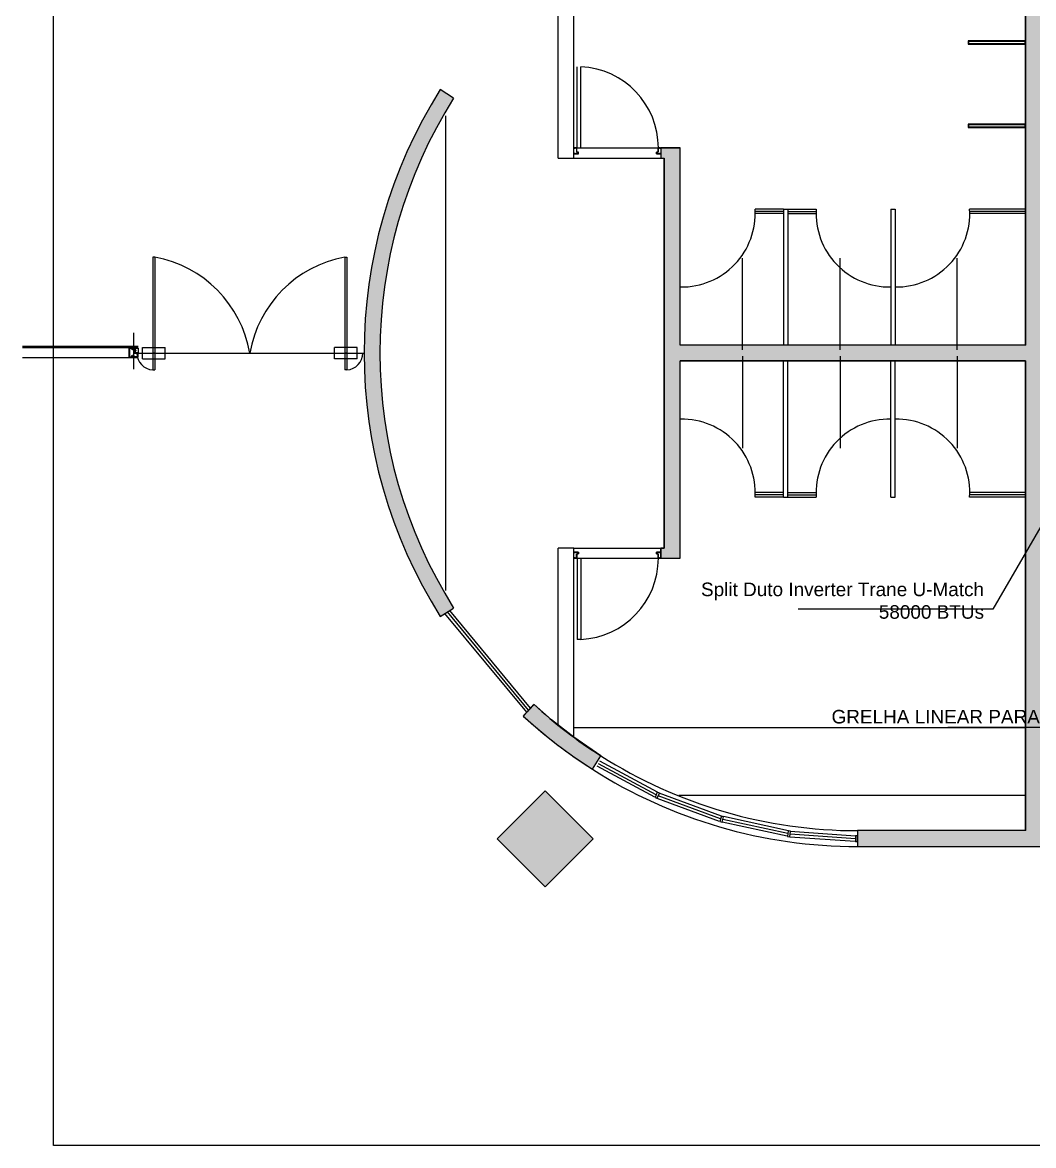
# Model space of a CAD drawing. Header units: millimetres. Extents: x 182 to 575, y -105 to 95.
# Drawn here: x 301.66 to 310.62, y -104.97 to -95.02 of the extents above; entities that cross this region are included whole.
import ezdxf

# ---------------------------------------------------------------- set-up
doc = ezdxf.new("R2010")
doc.units = ezdxf.units.MM
doc.header["$MEASUREMENT"] = 0
doc.layers.add('ar condicionado', color=160, linetype='Continuous')
doc.layers.add('base', color=253, linetype='Continuous')
doc.styles.add('ARIAL', font='arial.ttf')

# ---------------------------------------------------------------- blocks, each defined once
blk = doc.blocks.new('XR_BL2_AND_MON-REV15$0$P50X50')
at = {"layer": 'base'}
blk.add_hatch(color=256, dxfattribs=at).paths.add_polyline_path([(0, -0.4243), (0.4243, 0), (0, 0.4243), (-0.4243, 0)])
at = {"layer": 'base', "linetype": 'ByBlock'}
blk.add_lwpolyline([(0, -0.4243), (0.4243, 0), (0, 0.4243), (-0.4243, 0)], close=True, dxfattribs=at)
blk = doc.blocks.new('XR_BL2_AND_MON-REV15$0$PILAR 60X60_45')
at = {"layer": 'base'}
blk.add_blockref('XR_BL2_AND_MON-REV15$0$P50X50', (0, 0), dxfattribs=at)

msp = doc.modelspace()

# ---------------------------------------------------------------- hatches: boundary and pattern name
at = {"layer": 'base'}
for points in [[(307.4858, -97.8809), (307.4858, -96.134), (307.3158, -96.134), (307.3158, -96.224), (307.3458, -96.224), (307.3458, -99.6777), (307.3158, -99.6777), (307.3158, -99.7677), (307.4858, -99.7677), (307.4858, -98.0209), (310.5455, -98.0209), (310.5455, -102.1809), (309.0579, -102.1809), (309.0579, -102.3209), (310.7355, -102.3209), (310.7355, -102.1809), (310.6855, -102.1809), (310.6855, -100.4191), (312.4458, -100.4191), (312.4458, -101.9216), (312.5408, -101.8266), (312.6358, -101.9216), (312.6358, -97.6409), (311.5355, -97.6409), (311.5355, -97.7809), (312.4458, -97.7809), (312.4458, -100.2791), (310.6855, -100.2791), (310.6855, -97.7809), (310.7355, -97.7809), (310.7355, -97.6409), (310.6855, -97.6409), (310.6855, -93.7209), (312.1866, -93.7209), (312.1166, -93.6509), (312.1866, -93.5809), (309.0579, -93.5809), (309.0579, -93.7209), (310.5455, -93.7209), (310.5455, -97.8809)], [(305.3626, -100.2837), (305.481, -100.209, -0.289245), (305.481, -95.6928), (305.3627, -95.618, 0.289245)], [(306.7095, -101.6363), (306.7846, -101.5182), (306.5453, -101.3538), (306.3487, -101.1995), (306.1927, -101.0627), (306.0979, -101.1658), (306.2742, -101.3195), (306.3933, -101.4145), (306.5454, -101.5264)]]:
    msp.add_hatch(color=256, dxfattribs=at).paths.add_polyline_path(points)

# ---------------------------------------------------------------- linework, layer by layer
at = {"layer": 'ar condicionado', "color": 7}
for p, q in [((311.3164, -98.3871), (310.2545, -100.2184)), ((310.2545, -100.2184), (308.5328, -100.2184)), ((311.5778, -101.2675), (309.856, -101.2675))]:
    msp.add_line(p, q, dxfattribs=at)
at = {"layer": 'base'}
for p, q in [((310.5455, -97.8834, 195.166), (310.5455, -93.7234, 195.166)), ((306.5458, -96.224, 195.166), (306.5458, -94.5476, 195.166)), ((306.4058, -96.224, 195.166), (306.4058, -94.6555, 195.166)), ((306.5737, -96.134, 195.166), (306.5737, -95.4149, 195.166)), ((306.6087, -96.134, 195.166), (306.6087, -95.4149, 195.166)), ((305.481, -95.6928, 195.166), (305.3627, -95.618, 195.166)), ((305.4078, -95.8488), (305.4078, -100.0547)), ((306.5458, -96.134, 195.166), (307.3158, -96.134, 195.1659)), ((306.5737, -96.134, 195.166), (306.6087, -96.134, 195.166)), ((307.3158, -96.134, 195.166), (307.4858, -96.134, 195.166)), ((307.3158, -96.134, 195.166), (307.3158, -96.224, 195.166)), ((307.4858, -97.8809, 195.166), (307.4858, -96.134, 195.1659)), ((306.4058, -96.224, 195.166), (306.5458, -96.224, 195.166)), ((306.5458, -96.224, 195.166), (307.3158, -96.224, 195.1659)), ((307.3158, -96.224, 195.166), (307.3458, -96.224, 195.166)), ((307.3458, -99.6777, 195.166), (307.3458, -96.224, 195.1659)), ((308.4008, -96.6759, 23.7364), (308.1496, -96.6759, 17.1105)), ((308.4008, -96.6759, 23.7364), (308.4008, -97.8759, 23.7364)), ((308.4008, -96.6759, 23.7364), (308.4408, -96.6759, 23.7364)), ((308.4408, -96.6759, 23.7364), (308.6921, -96.6759, 17.1105)), ((308.4408, -96.6759, 23.7364), (308.4408, -97.8759, 23.7364)), ((309.3508, -96.6759, 23.7364), (309.3508, -97.8759, 23.7364)), ((309.3508, -96.6759, 23.7364), (309.3908, -96.6759, 23.7364)), ((309.3908, -96.6759, 23.7364), (309.3908, -97.8759, 23.7364)), ((310.5405, -96.6759, -67.5366), (310.05, -96.6759, -80.4725)), ((308.4008, -96.6959, 23.7364), (308.1505, -96.6959, 17.1348)), ((308.4008, -96.7159, 23.7364), (308.1508, -96.7159, 17.143)), ((308.4408, -96.6959, 23.7364), (308.6911, -96.6959, 17.1348)), ((308.4408, -96.7159, 23.7364), (308.6908, -96.7159, 17.143)), ((310.5405, -96.6959, -67.5366), (310.0509, -96.6959, -80.4481)), ((310.5405, -96.7159, -67.5366), (310.0512, -96.7159, -80.44)), ((302.8169, -97.1009, 172.2889), (302.8169, -98.1005, 172.2889)), ((302.8369, -97.1009, 172.2889), (302.8169, -97.1009, 172.2889)), ((302.8369, -97.1009, 172.2889), (302.8369, -98.1005, 172.2889)), ((304.5169, -97.1009, 172.2889), (304.5169, -98.1005, 172.2889)), ((304.5169, -97.1009, 172.2889), (304.5369, -97.1009, 172.2889)), ((304.5369, -97.1009, 172.2889), (304.5369, -98.1005, 172.2889)), ((302.6486, -98.0944, -22.877), (302.6486, -97.773, -22.877)), ((301.6636, -97.8907, -112.8987), (302.6886, -97.8907, 195.1644)), ((301.6636, -97.9008, -112.8987), (302.6886, -97.9008, 195.1644)), ((302.6104, -97.901, -22.877), (302.6289, -97.901, -22.877)), ((302.6104, -97.9067, -22.877), (302.6104, -97.901, -22.877)), ((302.6111, -97.9234, -22.877), (302.6111, -97.9303, -22.877)), ((302.6122, -97.9234, -22.877), (302.6111, -97.9234, -22.877)), ((302.6111, -97.9303, -22.877), (302.6122, -97.9303, -22.877)), ((302.6111, -97.9634, -22.877), (302.6111, -97.9704, -22.877)), ((302.6122, -97.9634, -22.877), (302.6111, -97.9634, -22.877)), ((302.6111, -97.9704, -22.877), (302.6122, -97.9704, -22.877)), ((302.6124, -97.9264, -22.877), (302.6131, -97.9264, -22.877)), ((302.6124, -97.9273, -22.877), (302.6124, -97.9264, -22.877)), ((302.6131, -97.9273, -22.877), (302.6124, -97.9273, -22.877)), ((302.6124, -97.9664, -22.877), (302.6131, -97.9664, -22.877)), ((302.6124, -97.9673, -22.877), (302.6124, -97.9664, -22.877)), ((302.6131, -97.9673, -22.877), (302.6124, -97.9673, -22.877)), ((302.6131, -97.9264, -22.877), (302.6131, -97.9243, -22.877)), ((302.6131, -97.9295, -22.877), (302.6131, -97.9273, -22.877)), ((302.6131, -97.9664, -22.877), (302.6131, -97.9643, -22.877)), ((302.6131, -97.9695, -22.877), (302.6131, -97.9673, -22.877)), ((302.6227, -97.901, -22.877), (302.6289, -97.901, -22.877)), ((302.6289, -97.9069, -22.877), (302.6227, -97.9069, -22.877)), ((302.6289, -97.9069, -22.877), (302.6227, -97.9069, -22.877)), ((302.6255, -97.9069, -22.877), (302.6311, -97.9069, -22.877)), ((302.6289, -97.9069, -22.877), (302.6289, -97.901, -22.877)), ((302.6372, -97.9114, -22.877), (302.6346, -97.9114, -22.877)), ((302.6372, -97.9114, -22.877), (302.6346, -97.9114, -22.877)), ((302.6348, -97.9145, -22.877), (302.6386, -97.9142, -22.877)), ((302.636, -97.9102, -22.877), (302.637, -97.9092, -22.877)), ((302.636, -97.9098, -22.877), (302.6366, -97.9092, -22.877)), ((302.636, -97.9094, -22.877), (302.6361, -97.9092, -22.877)), ((302.636, -97.9102, -22.877), (302.637, -97.9092, -22.877)), ((302.636, -97.9098, -22.877), (302.6366, -97.9092, -22.877)), ((302.636, -97.9094, -22.877), (302.6361, -97.9092, -22.877)), ((302.6371, -97.9104, -22.877), (302.636, -97.9093, -22.877)), ((302.6371, -97.9104, -22.877), (302.636, -97.9093, -22.877)), ((302.6367, -97.9104, -22.877), (302.636, -97.9097, -22.877)), ((302.6367, -97.9104, -22.877), (302.636, -97.9097, -22.877)), ((302.6363, -97.9104, -22.877), (302.636, -97.9102, -22.877)), ((302.6363, -97.9104, -22.877), (302.636, -97.9102, -22.877)), ((302.6362, -97.9104, -22.877), (302.6374, -97.9092, -22.877)), ((302.6362, -97.9104, -22.877), (302.6374, -97.9092, -22.877)), ((302.6385, -97.9114, -22.877), (302.6364, -97.9092, -22.877)), ((302.6385, -97.9114, -22.877), (302.6364, -97.9092, -22.877)), ((302.6366, -97.9104, -22.877), (302.6378, -97.9092, -22.877)), ((302.6366, -97.9104, -22.877), (302.6378, -97.9092, -22.877)), ((302.6389, -97.9114, -22.877), (302.6368, -97.9092, -22.877)), ((302.6389, -97.9114, -22.877), (302.6368, -97.9092, -22.877)), ((302.6371, -97.9104, -22.877), (302.6383, -97.9092, -22.877)), ((302.6371, -97.9104, -22.877), (302.6383, -97.9092, -22.877)), ((302.6393, -97.9114, -22.877), (302.6372, -97.9092, -22.877)), ((302.6372, -97.9111, -22.877), (302.6391, -97.9092, -22.877)), ((302.6372, -97.9107, -22.877), (302.6387, -97.9092, -22.877)), ((302.6393, -97.9114, -22.877), (302.6372, -97.9092, -22.877)), ((302.6372, -97.9111, -22.877), (302.6391, -97.9092, -22.877)), ((302.6372, -97.9107, -22.877), (302.6387, -97.9092, -22.877)), ((302.6372, -97.9114, -22.877), (302.6372, -97.9104, -22.877)), ((302.6372, -97.9114, -22.877), (302.6372, -97.9104, -22.877)), ((302.6381, -97.9114, -22.877), (302.6372, -97.9105, -22.877)), ((302.6381, -97.9114, -22.877), (302.6372, -97.9105, -22.877)), ((302.6376, -97.9114, -22.877), (302.6372, -97.911, -22.877)), ((302.6376, -97.9114, -22.877), (302.6372, -97.911, -22.877)), ((302.6401, -97.9114, -22.877), (302.6372, -97.9114, -22.877)), ((302.6401, -97.9114, -22.877), (302.6372, -97.9114, -22.877)), ((302.6374, -97.9114, -22.877), (302.6395, -97.9092, -22.877)), ((302.6374, -97.9114, -22.877), (302.6395, -97.9092, -22.877)), ((302.6397, -97.9114, -22.877), (302.6376, -97.9092, -22.877)), ((302.6397, -97.9114, -22.877), (302.6376, -97.9092, -22.877)), ((302.6378, -97.9114, -22.877), (302.64, -97.9092, -22.877)), ((302.6378, -97.9114, -22.877), (302.64, -97.9092, -22.877)), ((302.6401, -97.9113, -22.877), (302.638, -97.9092, -22.877)), ((302.6401, -97.9113, -22.877), (302.638, -97.9092, -22.877)), ((302.6383, -97.9114, -22.877), (302.6404, -97.9092, -22.877)), ((302.6383, -97.9114, -22.877), (302.6404, -97.9092, -22.877)), ((302.6401, -97.9108, -22.877), (302.6385, -97.9092, -22.877)), ((302.6401, -97.9108, -22.877), (302.6385, -97.9092, -22.877)), ((302.6386, -97.9142, -22.877), (302.6426, -97.9142, -22.877)), ((302.6387, -97.9114, -22.877), (302.6408, -97.9092, -22.877)), ((302.6387, -97.9114, -22.877), (302.6408, -97.9092, -22.877)), ((302.6401, -97.9104, -22.877), (302.6389, -97.9092, -22.877)), ((302.6401, -97.9104, -22.877), (302.6389, -97.9092, -22.877)), ((302.6391, -97.9114, -22.877), (302.6412, -97.9092, -22.877)), ((302.6391, -97.9114, -22.877), (302.6412, -97.9092, -22.877)), ((302.6405, -97.9104, -22.877), (302.6393, -97.9092, -22.877)), ((302.6405, -97.9104, -22.877), (302.6393, -97.9092, -22.877)), ((302.6395, -97.9114, -22.877), (302.6401, -97.9108, -22.877)), ((302.6395, -97.9114, -22.877), (302.6401, -97.9108, -22.877)), ((302.641, -97.9104, -22.877), (302.6397, -97.9092, -22.877)), ((302.641, -97.9104, -22.877), (302.6397, -97.9092, -22.877)), ((302.64, -97.9114, -22.877), (302.6401, -97.9112, -22.877)), ((302.64, -97.9114, -22.877), (302.6401, -97.9112, -22.877)), ((302.6401, -97.9104, -22.877), (302.6401, -97.9114, -22.877)), ((302.6401, -97.9104, -22.877), (302.6401, -97.9114, -22.877)), ((302.6423, -97.9114, -22.877), (302.6401, -97.9114, -22.877)), ((302.6423, -97.9114, -22.877), (302.6401, -97.9114, -22.877)), ((302.6413, -97.9103, -22.877), (302.6402, -97.9092, -22.877)), ((302.6413, -97.9103, -22.877), (302.6402, -97.9092, -22.877)), ((302.6404, -97.9104, -22.877), (302.6413, -97.9096, -22.877)), ((302.6404, -97.9104, -22.877), (302.6413, -97.9096, -22.877)), ((302.6405, -97.9009, -22.877), (302.6405, -97.8909, -22.877)), ((302.6405, -97.8959, -22.877), (302.6405, -97.8919, -22.877)), ((302.6436, -97.9069, -22.877), (302.6405, -97.8919, -22.877)), ((302.6413, -97.9099, -22.877), (302.6406, -97.9092, -22.877)), ((302.6413, -97.9099, -22.877), (302.6406, -97.9092, -22.877)), ((302.6409, -97.9104, -22.877), (302.6413, -97.9101, -22.877)), ((302.6409, -97.9104, -22.877), (302.6413, -97.9101, -22.877)), ((302.6413, -97.9095, -22.877), (302.641, -97.9092, -22.877)), ((302.6413, -97.9095, -22.877), (302.641, -97.9092, -22.877)), ((302.654, -97.9069, -22.877), (302.6436, -97.9069, -22.877)), ((302.6532, -97.9143, -22.877), (302.6531, -97.9136, -22.877)), ((302.6531, -97.9136, -22.877), (302.6531, -97.9136, -22.877)), ((302.6532, -97.9143, -22.877), (302.6532, -97.9143, -22.877)), ((302.6535, -97.9127, -22.877), (302.6535, -97.9118, -22.877)), ((302.6535, -97.9118, -22.877), (302.6535, -97.9118, -22.877)), ((302.6535, -97.9127, -22.877), (302.6535, -97.9127, -22.877)), ((302.6621, -97.9145, -22.877), (302.6535, -97.9145, -22.877)), ((302.6535, -97.9145, -22.877), (302.6535, -97.9145, -22.877)), ((302.6536, -97.9069, -22.877), (302.6568, -97.8919, -22.877)), ((302.6538, -97.9115, -22.877), (302.6538, -97.9115, -22.877)), ((302.6538, -97.9115, -22.877), (302.6558, -97.9115, -22.877)), ((302.6607, -97.9126, -22.877), (302.6538, -97.913, -22.877)), ((302.6538, -97.913, -22.877), (302.6538, -97.913, -22.877)), ((302.6541, -97.9135, -22.877), (302.6607, -97.913, -22.877)), ((302.6541, -97.9135, -22.877), (302.6541, -97.9135, -22.877)), ((302.6555, -97.9101, -22.877), (302.656, -97.909, -22.877)), ((302.6555, -97.9101, -22.877), (302.6555, -97.9101, -22.877)), ((302.6561, -97.9104, -22.877), (302.6557, -97.9104, -22.877)), ((302.6557, -97.9104, -22.877), (302.6557, -97.9104, -22.877)), ((302.6558, -97.927, -22.877), (302.6705, -97.927, -22.877)), ((302.656, -97.909, -22.877), (302.656, -97.909, -22.877)), ((302.6561, -97.9112, -22.877), (302.6561, -97.9104, -22.877)), ((302.6561, -97.9104, -22.877), (302.6561, -97.9104, -22.877)), ((302.6562, -97.9089, -22.877), (302.6562, -97.9089, -22.877)), ((302.6562, -97.9089, -22.877), (302.6592, -97.9089, -22.877)), ((302.6566, -97.9509, 172.2889), (304.6879, -97.9509, 195.166)), ((302.6567, -97.9266, -22.877), (302.6567, -97.9246, -22.877)), ((302.6567, -97.9246, -22.877), (302.6567, -97.9246, -22.877)), ((302.6575, -97.9266, -22.877), (302.6567, -97.9266, -22.877)), ((302.6567, -97.9294, -22.877), (302.6567, -97.9274, -22.877)), ((302.6567, -97.9274, -22.877), (302.6575, -97.9274, -22.877)), ((302.6567, -97.9294, -22.877), (302.6567, -97.9294, -22.877)), ((302.6568, -97.9009, -22.877), (302.6568, -97.8909, -22.877)), ((302.6568, -97.8959, -22.877), (302.6568, -97.8919, -22.877)), ((302.6575, -97.9238, -22.877), (302.6575, -97.9238, -22.877)), ((302.6575, -97.9238, -22.877), (302.6586, -97.9238, -22.877)), ((302.6575, -97.9274, -22.877), (302.6575, -97.9266, -22.877)), ((302.6586, -97.9302, -22.877), (302.6575, -97.9302, -22.877)), ((302.6575, -97.9302, -22.877), (302.6575, -97.9302, -22.877)), ((302.6586, -97.9238, -22.877), (302.6586, -97.9302, -22.877)), ((302.6586, -97.926, -22.877), (302.659, -97.926, -22.877)), ((302.6586, -97.928, -22.877), (302.6592, -97.928, -22.877)), ((302.659, -97.926, -22.877), (302.6596, -97.9254, -22.877)), ((302.659, -97.926, -22.877), (302.6593, -97.9286, -22.877)), ((302.6592, -97.9089, -22.877), (302.6592, -97.9089, -22.877)), ((302.6596, -97.9104, -22.877), (302.6592, -97.9104, -22.877)), ((302.6592, -97.9104, -22.877), (302.6592, -97.9104, -22.877)), ((302.6592, -97.9104, -22.877), (302.6592, -97.9112, -22.877)), ((302.6593, -97.909, -22.877), (302.6593, -97.909, -22.877)), ((302.6593, -97.909, -22.877), (302.6598, -97.9101, -22.877)), ((302.6593, -97.9286, -22.877), (302.6598, -97.928, -22.877)), ((302.6595, -97.9115, -22.877), (302.6621, -97.9115, -22.877)), ((302.6596, -97.9104, -22.877), (302.6596, -97.9104, -22.877)), ((302.6596, -97.9254, -22.877), (302.6598, -97.928, -22.877)), ((302.6596, -97.926, -22.877), (302.6602, -97.926, -22.877)), ((302.6598, -97.9101, -22.877), (302.6598, -97.9101, -22.877)), ((302.6598, -97.928, -22.877), (302.6603, -97.928, -22.877)), ((302.6602, -97.926, -22.877), (302.6607, -97.9254, -22.877)), ((302.6602, -97.926, -22.877), (302.6604, -97.9286, -22.877)), ((302.6604, -97.9286, -22.877), (302.6609, -97.928, -22.877)), ((302.6607, -97.9126, -22.877), (302.6607, -97.9126, -22.877)), ((302.6607, -97.913, -22.877), (302.6607, -97.913, -22.877)), ((302.6607, -97.9254, -22.877), (302.6609, -97.928, -22.877)), ((302.6607, -97.926, -22.877), (302.6613, -97.926, -22.877)), ((302.6609, -97.9128, -22.877), (302.6609, -97.9128, -22.877)), ((302.6609, -97.9128, -22.877), (302.6609, -97.9128, -22.877)), ((302.6609, -97.9128, -22.877), (302.6609, -97.9128, -22.877)), ((302.6609, -97.928, -22.877), (302.6615, -97.928, -22.877)), ((302.6613, -97.926, -22.877), (302.6618, -97.9254, -22.877)), ((302.6613, -97.926, -22.877), (302.6615, -97.9286, -22.877)), ((302.6615, -97.9286, -22.877), (302.6621, -97.928, -22.877)), ((302.6618, -97.9254, -22.877), (302.6621, -97.928, -22.877)), ((302.6619, -97.926, -22.877), (302.6625, -97.926, -22.877)), ((302.6621, -97.9115, -22.877), (302.6621, -97.9115, -22.877)), ((302.6621, -97.9145, -22.877), (302.6621, -97.9145, -22.877)), ((302.6621, -97.928, -22.877), (302.6626, -97.928, -22.877)), ((302.6624, -97.9118, -22.877), (302.6624, -97.9118, -22.877)), ((302.6624, -97.9118, -22.877), (302.6624, -97.9142, -22.877)), ((302.6624, -97.9142, -22.877), (302.6624, -97.9142, -22.877)), ((302.6625, -97.926, -22.877), (302.663, -97.9254, -22.877)), ((302.6625, -97.926, -22.877), (302.6627, -97.9286, -22.877)), ((302.6627, -97.9286, -22.877), (302.6632, -97.928, -22.877)), ((302.663, -97.9254, -22.877), (302.6632, -97.928, -22.877)), ((302.663, -97.926, -22.877), (302.6631, -97.926, -22.877)), ((302.663, -97.926, -22.877), (302.6634, -97.926, -22.877)), ((302.6632, -97.928, -22.877), (302.6632, -97.928, -22.877)), ((302.6632, -97.928, -22.877), (302.6636, -97.928, -22.877)), ((302.6634, -97.926, -22.877), (302.664, -97.9254, -22.877)), ((302.6634, -97.926, -22.877), (302.6637, -97.9286, -22.877)), ((302.6637, -97.9286, -22.877), (302.6642, -97.928, -22.877)), ((302.664, -97.9254, -22.877), (302.6642, -97.928, -22.877)), ((302.664, -97.926, -22.877), (302.6646, -97.926, -22.877)), ((302.6642, -97.928, -22.877), (302.6648, -97.928, -22.877)), ((302.6646, -97.926, -22.877), (302.6651, -97.9254, -22.877)), ((302.6646, -97.926, -22.877), (302.6648, -97.9286, -22.877)), ((302.6648, -97.9286, -22.877), (302.6653, -97.928, -22.877)), ((302.6651, -97.9254, -22.877), (302.6653, -97.928, -22.877)), ((302.6652, -97.926, -22.877), (302.6657, -97.926, -22.877)), ((302.6653, -97.928, -22.877), (302.6659, -97.928, -22.877)), ((302.6657, -97.926, -22.877), (302.6662, -97.9254, -22.877)), ((302.6657, -97.926, -22.877), (302.6659, -97.9286, -22.877)), ((302.6659, -97.9286, -22.877), (302.6665, -97.928, -22.877)), ((302.6662, -97.9254, -22.877), (302.6665, -97.928, -22.877)), ((302.6663, -97.926, -22.877), (302.6669, -97.926, -22.877)), ((302.6665, -97.928, -22.877), (302.667, -97.928, -22.877)), ((302.6669, -97.926, -22.877), (302.6674, -97.9254, -22.877)), ((302.6669, -97.926, -22.877), (302.6671, -97.9286, -22.877)), ((302.6671, -97.9286, -22.877), (302.6676, -97.928, -22.877)), ((302.6674, -97.9254, -22.877), (302.6676, -97.928, -22.877)), ((302.6674, -97.926, -22.877), (302.6675, -97.926, -22.877)), ((302.6676, -97.928, -22.877), (302.6676, -97.928, -22.877)), ((302.668, -97.9265, -22.877), (302.6681, -97.9276, -22.877)), ((302.6746, -97.901, -22.877), (302.6684, -97.901, -22.877)), ((302.6684, -97.9069, -22.877), (302.6684, -97.901, -22.877)), ((302.6869, -97.901, -22.877), (302.6684, -97.901, -22.877)), ((302.6702, -97.9069, -22.877), (302.6764, -97.9069, -22.877)), ((302.6702, -97.9069, -22.877), (302.6886, -97.9069, -22.877)), ((302.6828, -97.9664, -22.877), (302.6828, -97.9643, -22.877)), ((302.6835, -97.9664, -22.877), (302.6828, -97.9664, -22.877)), ((302.6828, -97.9673, -22.877), (302.6835, -97.9673, -22.877)), ((302.6828, -97.9695, -22.877), (302.6828, -97.9673, -22.877)), ((302.7269, -98.0009, 172.2889), (302.7269, -97.9009, 172.2889)), ((302.7269, -97.9009, 172.2889), (302.9269, -97.9009, 172.2889)), ((302.9269, -98.0009, 172.2889), (302.9269, -97.9009, 172.2889)), ((304.6269, -97.9009, 172.2889), (304.4269, -97.9009, 172.2889)), ((304.4269, -98.0009, 172.2889), (304.4269, -97.9009, 172.2889)), ((304.6269, -98.0009, 172.2889), (304.6269, -97.9009, 172.2889)), ((310.5455, -97.8809, 195.166), (307.4858, -97.8809, 195.166)), ((301.6636, -97.9907), (302.6886, -97.9907, 195.166)), ((302.6372, -97.9824, -22.877), (302.6346, -97.9824, -22.877)), ((302.6372, -97.9824, -22.877), (302.6346, -97.9824, -22.877)), ((302.6348, -97.9793, -22.877), (302.6386, -97.9796, -22.877)), ((302.6371, -97.9833, -22.877), (302.636, -97.9844, -22.877)), ((302.6367, -97.9833, -22.877), (302.636, -97.984, -22.877)), ((302.6363, -97.9833, -22.877), (302.636, -97.9836, -22.877)), ((302.6371, -97.9833, -22.877), (302.636, -97.9844, -22.877)), ((302.6367, -97.9833, -22.877), (302.636, -97.984, -22.877)), ((302.6363, -97.9833, -22.877), (302.636, -97.9836, -22.877)), ((302.636, -97.9835, -22.877), (302.637, -97.9845, -22.877)), ((302.636, -97.9835, -22.877), (302.637, -97.9845, -22.877)), ((302.636, -97.984, -22.877), (302.6366, -97.9845, -22.877)), ((302.636, -97.984, -22.877), (302.6366, -97.9845, -22.877)), ((302.636, -97.9844, -22.877), (302.6361, -97.9845, -22.877)), ((302.636, -97.9844, -22.877), (302.6361, -97.9845, -22.877)), ((302.6362, -97.9833, -22.877), (302.6374, -97.9845, -22.877)), ((302.6362, -97.9833, -22.877), (302.6374, -97.9845, -22.877)), ((302.6385, -97.9824, -22.877), (302.6364, -97.9845, -22.877)), ((302.6385, -97.9824, -22.877), (302.6364, -97.9845, -22.877)), ((302.6366, -97.9833, -22.877), (302.6378, -97.9845, -22.877)), ((302.6366, -97.9833, -22.877), (302.6378, -97.9845, -22.877)), ((302.6389, -97.9824, -22.877), (302.6368, -97.9845, -22.877)), ((302.6389, -97.9824, -22.877), (302.6368, -97.9845, -22.877)), ((302.6371, -97.9833, -22.877), (302.6383, -97.9845, -22.877)), ((302.6371, -97.9833, -22.877), (302.6383, -97.9845, -22.877)), ((302.6401, -97.9824, -22.877), (302.6372, -97.9824, -22.877)), ((302.6372, -97.9824, -22.877), (302.6372, -97.9833, -22.877)), ((302.6401, -97.9824, -22.877), (302.6372, -97.9824, -22.877)), ((302.6372, -97.9824, -22.877), (302.6372, -97.9833, -22.877)), ((302.6393, -97.9824, -22.877), (302.6372, -97.9845, -22.877)), ((302.6381, -97.9824, -22.877), (302.6372, -97.9832, -22.877)), ((302.6376, -97.9824, -22.877), (302.6372, -97.9828, -22.877)), ((302.6393, -97.9824, -22.877), (302.6372, -97.9845, -22.877)), ((302.6381, -97.9824, -22.877), (302.6372, -97.9832, -22.877)), ((302.6376, -97.9824, -22.877), (302.6372, -97.9828, -22.877)), ((302.6372, -97.9826, -22.877), (302.6391, -97.9845, -22.877)), ((302.6372, -97.9826, -22.877), (302.6391, -97.9845, -22.877)), ((302.6372, -97.9831, -22.877), (302.6387, -97.9845, -22.877)), ((302.6372, -97.9831, -22.877), (302.6387, -97.9845, -22.877)), ((302.6374, -97.9824, -22.877), (302.6395, -97.9845, -22.877)), ((302.6374, -97.9824, -22.877), (302.6395, -97.9845, -22.877)), ((302.6397, -97.9824, -22.877), (302.6376, -97.9845, -22.877)), ((302.6397, -97.9824, -22.877), (302.6376, -97.9845, -22.877)), ((302.6378, -97.9824, -22.877), (302.64, -97.9845, -22.877)), ((302.6378, -97.9824, -22.877), (302.64, -97.9845, -22.877)), ((302.6401, -97.9825, -22.877), (302.638, -97.9845, -22.877)), ((302.6401, -97.9825, -22.877), (302.638, -97.9845, -22.877)), ((302.6383, -97.9824, -22.877), (302.6404, -97.9845, -22.877)), ((302.6383, -97.9824, -22.877), (302.6404, -97.9845, -22.877)), ((302.6401, -97.9829, -22.877), (302.6385, -97.9845, -22.877)), ((302.6401, -97.9829, -22.877), (302.6385, -97.9845, -22.877)), ((302.6386, -97.9796, -22.877), (302.6426, -97.9795, -22.877)), ((302.6387, -97.9824, -22.877), (302.6408, -97.9845, -22.877)), ((302.6387, -97.9824, -22.877), (302.6408, -97.9845, -22.877)), ((302.6401, -97.9833, -22.877), (302.6389, -97.9845, -22.877)), ((302.6401, -97.9833, -22.877), (302.6389, -97.9845, -22.877)), ((302.6391, -97.9824, -22.877), (302.6412, -97.9845, -22.877)), ((302.6391, -97.9824, -22.877), (302.6412, -97.9845, -22.877)), ((302.6405, -97.9833, -22.877), (302.6393, -97.9845, -22.877)), ((302.6405, -97.9833, -22.877), (302.6393, -97.9845, -22.877)), ((302.6395, -97.9824, -22.877), (302.6401, -97.9829, -22.877)), ((302.6395, -97.9824, -22.877), (302.6401, -97.9829, -22.877)), ((302.641, -97.9833, -22.877), (302.6397, -97.9845, -22.877)), ((302.641, -97.9833, -22.877), (302.6397, -97.9845, -22.877)), ((302.64, -97.9824, -22.877), (302.6401, -97.9825, -22.877)), ((302.64, -97.9824, -22.877), (302.6401, -97.9825, -22.877)), ((302.6401, -97.9833, -22.877), (302.6401, -97.9824, -22.877)), ((302.6401, -97.9833, -22.877), (302.6401, -97.9824, -22.877)), ((302.6423, -97.9824, -22.877), (302.6401, -97.9824, -22.877)), ((302.6423, -97.9824, -22.877), (302.6401, -97.9824, -22.877)), ((302.6413, -97.9834, -22.877), (302.6402, -97.9845, -22.877)), ((302.6413, -97.9834, -22.877), (302.6402, -97.9845, -22.877)), ((302.6404, -97.9833, -22.877), (302.6413, -97.9841, -22.877)), ((302.6404, -97.9833, -22.877), (302.6413, -97.9841, -22.877)), ((302.6413, -97.9838, -22.877), (302.6406, -97.9845, -22.877)), ((302.6413, -97.9838, -22.877), (302.6406, -97.9845, -22.877)), ((302.6409, -97.9833, -22.877), (302.6413, -97.9837, -22.877)), ((302.6409, -97.9833, -22.877), (302.6413, -97.9837, -22.877)), ((302.6413, -97.9843, -22.877), (302.641, -97.9845, -22.877)), ((302.6413, -97.9843, -22.877), (302.641, -97.9845, -22.877)), ((302.7269, -98.0009, 172.2889), (302.9269, -98.0009, 172.2889)), ((304.6269, -98.0009, 172.2889), (304.4269, -98.0009, 172.2889)), ((310.5455, -98.0209, 195.166), (307.4858, -98.0209, 195.166)), ((307.4858, -99.7677, 195.166), (307.4858, -98.0209, 195.166)), ((308.4008, -99.2259, 23.7364), (308.4008, -98.0259, 23.7364)), ((308.4408, -99.2259, 23.7364), (308.4408, -98.0259, 23.7364)), ((309.3508, -99.2259, 23.7364), (309.3508, -98.0259, 23.7364)), ((309.3908, -99.2259, 23.7364), (309.3908, -98.0259, 23.7364)), ((310.5455, -102.1834, 195.166), (310.5455, -98.0234, 195.166)), ((302.8169, -98.1005, 172.2889), (302.8369, -98.1005, 172.2889)), ((304.5369, -98.1005, 172.2889), (304.5169, -98.1005, 172.2889)), ((308.4008, -99.2259, 23.7364), (308.1496, -99.2259, 17.1105)), ((308.4008, -99.2059, 23.7364), (308.1505, -99.2059, 17.1348)), ((308.4008, -99.1859, 23.7364), (308.1508, -99.1859, 17.143)), ((308.4008, -99.2259, 23.7364), (308.4408, -99.2259, 23.7364)), ((308.4408, -99.1859, 23.7364), (308.6908, -99.1859, 17.143)), ((308.4408, -99.2059, 23.7364), (308.6911, -99.2059, 17.1348)), ((308.4408, -99.2259, 23.7364), (308.6921, -99.2259, 17.1105)), ((309.3508, -99.2259, 23.7364), (309.3908, -99.2259, 23.7364)), ((310.5405, -99.2259, -67.5366), (310.05, -99.2259, -80.4725)), ((310.5405, -99.2059, -67.5366), (310.0509, -99.2059, -80.4481)), ((310.5405, -99.1859, -67.5366), (310.0512, -99.1859, -80.44)), ((306.5458, -99.6777, 195.166), (306.4058, -99.6777, 195.166)), ((306.4058, -101.2462, -230.0812), (306.4058, -99.6777, 195.166)), ((306.5458, -101.3542, -230.0812), (306.5458, -99.6777, 195.166)), ((306.5458, -99.6777, 195.166), (307.3158, -99.6777, 195.1659)), ((307.3158, -99.7677, 195.166), (307.3158, -99.6777, 195.166)), ((307.3158, -99.6777, 195.166), (307.3458, -99.6777, 195.166)), ((306.5458, -99.7677, 195.166), (307.3158, -99.7677, 195.1659)), ((306.5737, -99.7677, 195.166), (306.5737, -100.4869, 195.166)), ((306.5737, -99.7677, 195.166), (306.6087, -99.7677, 195.166)), ((306.6087, -99.7677, 195.166), (306.6087, -100.4869, 195.166)), ((307.3158, -99.7677, 195.166), (307.4858, -99.7677, 195.166)), ((305.3626, -100.2837, 195.166), (305.481, -100.209, 195.166)), ((306.1282, -101.1327, 195.166), (305.4046, -100.2572, 195.166)), ((306.1452, -101.1142, 195.166), (305.4259, -100.2438, 195.166)), ((306.1623, -101.0956, 195.166), (305.4472, -100.2303, 195.166)), ((306.6087, -100.4869, 195.166), (306.5737, -100.4869, 195.166)), ((306.5458, -101.2677, 197.502), (310.5405, -101.2677, 197.502)), ((306.5905, -101.2677, 197.502), (309.3508, -101.2677, 197.502)), ((307.2622, -101.8852, 195.2193), (306.7522, -101.6098, 195.2193)), ((307.274, -101.8632, 195.2193), (306.764, -101.5878, 195.2193)), ((307.2859, -101.8412, 195.2193), (306.7759, -101.5658, 195.2193)), ((307.8538, -102.0524, 195.2193), (307.301, -101.8479, 195.2193)), ((307.8364, -102.0993, 195.2193), (307.2837, -101.8947, 195.2193)), ((307.8451, -102.0759, 195.2193), (307.2923, -101.8713, 195.2193)), ((307.474, -101.8677, 197.502), (309.3508, -101.8677, 197.502)), ((308.4349, -102.231, 195.201), (307.859, -102.1057, 195.2193)), ((308.4402, -102.2066, 195.201), (307.8643, -102.0813, 195.2193)), ((308.4455, -102.1822, 195.201), (307.8697, -102.0569, 195.2193)), ((308.4582, -102.2343, 195.201), (309.0361, -102.2751, 191.9406)), ((308.46, -102.2093, 195.201), (309.0379, -102.2502, 191.9406)), ((308.4618, -102.1844, 195.201), (309.0397, -102.2253, 191.9406)), ((310.5455, -102.1809, 195.166), (309.0579, -102.1809, 195.166)), ((309.0579, -102.1809, 292.7495), (309.0579, -102.3209, 292.7495)), ((309.0579, -102.3209, 195.166), (310.7355, -102.3209, 195.166))]:
    msp.add_line(p, q, dxfattribs=at)
at = {"layer": 'base', "color": 0}
msp.add_line((307.474, -101.8677, 197.502), (310.5405, -101.8677, 197.502), dxfattribs=at)
at = {"layer": 'base'}
for points in [[(348.455, -104.9696), (301.9392, -104.9696), (301.9392, -88.1867), (348.455, -88.1867)], [(310.0355, -95.2159), (310.5455, -95.2159), (310.5455, -95.1859), (310.0355, -95.1859)], [(310.0405, -95.2109), (310.5405, -95.2109), (310.5405, -95.1909), (310.0405, -95.1909)], [(310.0355, -95.9534), (310.5455, -95.9534), (310.5455, -95.9234), (310.0355, -95.9234)], [(310.0405, -95.9484), (310.5405, -95.9484), (310.5405, -95.9284), (310.0405, -95.9284)], [(306.7095, -101.6363), (306.7846, -101.5182), (306.5453, -101.3538), (306.3487, -101.1995), (306.1927, -101.0627), (306.0979, -101.1658), (306.2742, -101.3195), (306.3933, -101.4145), (306.5454, -101.5264)], [(307.3024, -101.8484), (307.2841, -101.8404), (307.264, -101.8861), (307.2823, -101.8942)], [(307.8711, -102.0572), (307.8518, -102.0518), (307.8383, -102.0999), (307.8576, -102.1054)], [(308.4634, -102.1846), (308.4436, -102.1818), (308.4368, -102.2314), (308.4566, -102.2341)], [(309.0579, -102.2259), (309.0379, -102.2259), (309.0379, -102.2759), (309.0579, -102.2759)], [(309.0579, -102.2259), (309.0379, -102.2259), (309.0379, -102.2759), (309.0579, -102.2759)]]:
    msp.add_lwpolyline(points, close=True, dxfattribs=at)
for points in [[(310.5455, -93.7209), (310.5455, -97.8809), (307.4858, -97.8809), (307.4858, -96.134), (307.3158, -96.134), (307.3158, -96.224), (307.3458, -96.224), (307.3458, -99.6777), (307.3158, -99.6777), (307.3158, -99.7677), (307.4858, -99.7677), (307.4858, -98.0209), (310.5455, -98.0209), (310.5455, -102.1809), (309.0579, -102.1809), (309.0579, -102.3209), (310.7355, -102.3209)], [(302.6372, -97.9104), (302.636, -97.9104), (302.636, -97.9092), (302.6413, -97.9092), (302.6413, -97.9104), (302.6401, -97.9104)], [(302.6372, -97.9104), (302.636, -97.9104), (302.636, -97.9092), (302.6413, -97.9092), (302.6413, -97.9104), (302.6401, -97.9104)], [(302.6372, -97.9833), (302.636, -97.9833), (302.636, -97.9845), (302.6413, -97.9845), (302.6413, -97.9833), (302.6401, -97.9833)], [(302.6372, -97.9833), (302.636, -97.9833), (302.636, -97.9845), (302.6413, -97.9845), (302.6413, -97.9833), (302.6401, -97.9833)]]:
    msp.add_lwpolyline(points, dxfattribs=at)
for points in [[(306.5842, -96.187, 0.414214), (306.5858, -96.1854), (306.5858, -96.1736, 0.414214), (306.5842, -96.172), (306.5716, -96.172, -0.414214), (306.5708, -96.1712), (306.5708, -96.1356, 0.414214), (306.5692, -96.134), (306.5524, -96.134, 0.414214), (306.5508, -96.1356), (306.5508, -96.142), (306.5516, -96.142), (306.5516, -96.1356, -0.414214), (306.5524, -96.1348), (306.5692, -96.1348, -0.414214), (306.57, -96.1356), (306.57, -96.1712, 0.414214), (306.5716, -96.1728), (306.5842, -96.1728, -0.414214), (306.585, -96.1736), (306.585, -96.1854, -0.414214), (306.5842, -96.1862), (306.5524, -96.1862, -0.414214), (306.5516, -96.1854), (306.5516, -96.179), (306.5508, -96.179), (306.5508, -96.1854, 0.414214), (306.5524, -96.187)], [(307.2774, -96.187, -0.414214), (307.2758, -96.1854), (307.2758, -96.1736, -0.414214), (307.2774, -96.172), (307.29, -96.172, 0.414214), (307.2908, -96.1712), (307.2908, -96.1356, -0.414214), (307.2924, -96.134), (307.3092, -96.134, -0.414214), (307.3108, -96.1356), (307.3108, -96.142), (307.31, -96.142), (307.31, -96.1356, 0.414214), (307.3092, -96.1348), (307.2924, -96.1348, 0.414214), (307.2916, -96.1356), (307.2916, -96.1712, -0.414214), (307.29, -96.1728), (307.2774, -96.1728, 0.414214), (307.2766, -96.1736), (307.2766, -96.1854, 0.414214), (307.2774, -96.1862), (307.3092, -96.1862, 0.414214), (307.31, -96.1854), (307.31, -96.179), (307.3108, -96.179), (307.3108, -96.1854, -0.414214), (307.3092, -96.187)], [(306.5842, -99.7147, -0.414214), (306.5858, -99.7163), (306.5858, -99.7281, -0.414214), (306.5842, -99.7297), (306.5716, -99.7297, 0.414214), (306.5708, -99.7305), (306.5708, -99.7661, -0.414214), (306.5692, -99.7677), (306.5524, -99.7677, -0.414214), (306.5508, -99.7661), (306.5508, -99.7597), (306.5516, -99.7597), (306.5516, -99.7661, 0.414214), (306.5524, -99.7669), (306.5692, -99.7669, 0.414214), (306.57, -99.7661), (306.57, -99.7305, -0.414214), (306.5716, -99.7289), (306.5842, -99.7289, 0.414214), (306.585, -99.7281), (306.585, -99.7163, 0.414214), (306.5842, -99.7155), (306.5524, -99.7155, 0.414214), (306.5516, -99.7163), (306.5516, -99.7227), (306.5508, -99.7227), (306.5508, -99.7163, -0.414214), (306.5524, -99.7147)], [(307.2774, -99.7147, 0.414214), (307.2758, -99.7163), (307.2758, -99.7281, 0.414214), (307.2774, -99.7297), (307.29, -99.7297, -0.414214), (307.2908, -99.7305), (307.2908, -99.7661, 0.414214), (307.2924, -99.7677), (307.3092, -99.7677, 0.414214), (307.3108, -99.7661), (307.3108, -99.7597), (307.31, -99.7597), (307.31, -99.7661, -0.414214), (307.3092, -99.7669), (307.2924, -99.7669, -0.414214), (307.2916, -99.7661), (307.2916, -99.7305, 0.414214), (307.29, -99.7289), (307.2774, -99.7289, -0.414214), (307.2766, -99.7281), (307.2766, -99.7163, -0.414214), (307.2774, -99.7155), (307.3092, -99.7155, -0.414214), (307.31, -99.7163), (307.31, -99.7227), (307.3108, -99.7227), (307.3108, -99.7163, 0.414214), (307.3092, -99.7147)]]:
    msp.add_lwpolyline(points, format="xyb", close=True, dxfattribs=at)
at = {"layer": 'base', "ltscale": 0.2}
for points in [[(308.0384, -97.9218), (308.0384, -97.5949), (308.0384, -97.1098)], [(308.9032, -97.9218), (308.9032, -97.5949), (308.9032, -97.1098)], [(309.9406, -97.9218), (309.9406, -97.5949), (309.9406, -97.1098)], [(308.0384, -97.98), (308.0384, -98.3068), (308.0384, -98.792)], [(308.9032, -97.98), (308.9032, -98.3068), (308.9032, -98.792)], [(309.9406, -97.98), (309.9406, -98.3068), (309.9406, -98.792)]]:
    msp.add_lwpolyline(points, dxfattribs=at)
at = {"layer": 'base'}
for points in [[(302.6107, -97.9069), (302.6436, -97.9069), (302.6436, -97.9069), (302.6436, -97.9115), (302.6436, -97.9115), (302.6406, -97.9115, -1), (302.6406, -97.9105), (302.6414, -97.9105), (302.6414, -97.9092), (302.6358, -97.9092), (302.6358, -97.9105), (302.6366, -97.9105, -1), (302.6366, -97.9115), (302.6336, -97.9115), (302.6336, -97.9106, 0.414214), (302.6316, -97.9086), (302.6123, -97.9086, 0.414214), (302.6103, -97.9106), (302.6103, -97.9832, 0.414214), (302.6123, -97.9852), (302.6336, -97.9852), (302.6336, -97.9852), (302.6336, -97.9831), (302.6336, -97.9831, -0.419197), (302.6344, -97.9823), (302.6366, -97.9823, -1.022616), (302.6366, -97.9833), (302.6358, -97.9833), (302.6358, -97.9846), (302.6414, -97.9846), (302.6414, -97.9833), (302.6406, -97.9833, -1), (302.6406, -97.9823), (302.6436, -97.9823), (302.6436, -97.9823), (302.6436, -97.9869), (302.6086, -97.9869), (302.6086, -97.9869), (302.6086, -97.9053, -0.414214), (302.609, -97.9049), (302.6099, -97.9049, -0.414214), (302.6103, -97.9053), (302.6103, -97.9065, 0.414214), (302.6107, -97.9069)], [(302.6839, -97.9842), (302.6578, -97.9842, -0.414214), (302.6558, -97.9822), (302.6558, -97.9788, 0.414214), (302.6541, -97.9771), (302.6405, -97.9771), (302.6405, -97.9741), (302.6387, -97.9741), (302.6387, -97.9771), (302.6309, -97.9764, 1.000008), (302.6307, -97.9786), (302.6386, -97.9793), (302.6386, -97.9793), (302.6536, -97.9793), (302.6536, -97.9865, 0.414214), (302.654, -97.9869), (302.6882, -97.9869, 0.414214), (302.6886, -97.9865), (302.6886, -97.9503, 0.406616), (302.6882, -97.9499), (302.6619, -97.9499, -0.414214), (302.6615, -97.9495), (302.6615, -97.9149, 0.414214), (302.6611, -97.9145), (302.6386, -97.9145), (302.631, -97.9152, 1.000008), (302.6313, -97.918), (302.6387, -97.9173), (302.6387, -97.9203), (302.6405, -97.9203), (302.6405, -97.9173), (302.6568, -97.9173, -0.414214), (302.6588, -97.9193), (302.6588, -97.9522, 0.414214), (302.6592, -97.9526), (302.6839, -97.9526, -0.414214), (302.6859, -97.9546), (302.6859, -97.9822, -0.414214), (302.6839, -97.9842)], [(302.6626, -97.9433), (302.6626, -97.918), (302.6622, -97.918, -1), (302.6622, -97.9165), (302.6626, -97.9165), (302.6626, -97.9115), (302.6597, -97.9115, -0.414173), (302.6593, -97.9111), (302.6593, -97.9105), (302.6601, -97.9105, 0.585709), (302.6604, -97.9099), (302.6597, -97.9087, 0.26127), (302.6594, -97.9085), (302.6559, -97.9085, 0.253886), (302.6556, -97.9087), (302.6548, -97.9099, 0.595041), (302.6551, -97.9105), (302.6559, -97.9105), (302.6559, -97.9111, -0.414173), (302.6555, -97.9115), (302.654, -97.9115, -0.414214), (302.6536, -97.9111), (302.6536, -97.9073, -0.414214), (302.654, -97.9069), (302.6882, -97.9069, -0.414214), (302.6886, -97.9073), (302.6886, -97.9494, -0.414214), (302.6882, -97.9498), (302.663, -97.9498, -0.414214), (302.6626, -97.9494), (302.6626, -97.9448), (302.6622, -97.9448, -1), (302.6622, -97.9433), (302.6626, -97.9433)], [(302.6567, -97.9097), (302.6567, -97.9114), (302.6567, -97.9114, 0.414214), (302.6569, -97.9115), (302.6569, -97.9115), (302.6584, -97.9115), (302.6584, -97.9115, 0.414214), (302.6586, -97.9114), (302.6586, -97.9114), (302.6586, -97.9097), (302.6586, -97.9097, 0.414214), (302.6584, -97.9095), (302.6584, -97.9095), (302.6569, -97.9095), (302.6569, -97.9095, 0.414214), (302.6567, -97.9097)], [(302.6637, -97.91), (302.6625, -97.91, -0.414214), (302.6621, -97.9096), (302.6621, -97.9088, -0.414214), (302.6625, -97.9084), (302.6871, -97.9084), (302.6871, -97.9483), (302.6641, -97.9483), (302.6641, -97.9104, 0.414214), (302.6637, -97.91)]]:
    msp.add_lwpolyline(points, format="xyb", dxfattribs=at)
for centre, radius, start, end in [((306.5737, -96.134), 0.72, 0, 87.21369), ((309.0579, -97.9509), 4.37, 147.73536, 212.26442), ((309.0579, -97.9509), 4.23, 147.73536, 212.26442), ((307.5008, -96.7159), 0.65, 269.11849, 3.52812), ((309.3408, -96.7159), 0.65, 176.47188, 270.88151), ((309.4012, -96.7159), 0.65, 269.11849, 3.52812), ((302.6439, -98.1317), 1.0487, 9.93046, 79.39668), ((304.7098, -98.1317), 1.0487, 100.60332, 170.06954), ((302.6122, -97.9243), 0.000869, 0, 90), ((302.6122, -97.9295), 0.000869, 270, 0), ((302.6122, -97.9643), 0.000869, 0, 90), ((302.6122, -97.9695), 0.000869, 270, 0), ((302.6348, -97.9129), 0.00157, 97.37761, 269.71703), ((302.6424, -97.9128), 0.00144, 277.41154, 92.3804), ((302.6536, -97.9135), 0.0005, 0.00005, 186.91976), ((302.6535, -97.9142), 0.0003, 186.92364, 269.99978), ((302.6538, -97.9118), 0.0003, 90, 180), ((302.6538, -97.9127), 0.0003, 180.0021, 273.07944), ((302.6557, -97.9102), 0.000184, 165.00018, 270), ((302.6558, -97.9112), 0.0003, 270, 0), ((302.6562, -97.9091), 0.000184, 90, 157.98084), ((302.6592, -97.9091), 0.000184, 22.0224, 90), ((302.6595, -97.9112), 0.0003, 180, 270), ((302.6596, -97.9102), 0.000184, 270, 15.00254), ((302.6607, -97.9128), 0.0002, 0, 93.07749), ((302.6607, -97.9128), 0.0002, 273.54384, 0), ((302.6621, -97.9118), 0.0003, 0, 90), ((302.6621, -97.9142), 0.0003, 270, 360), ((302.8269, -97.9509), 0.15, 180, 266.17745), ((302.6837, -97.9643), 0.000869, 90, 180), ((302.6837, -97.9695), 0.000869, 180, 270), ((304.5269, -97.9509), 0.15, 273.82255, 0), ((302.6348, -97.9808), 0.00157, 90.28297, 262.62239), ((302.6424, -97.981), 0.00144, 267.6196, 82.58846), ((307.5008, -99.1859), 0.65, 356.47188, 90.88151), ((309.3408, -99.1859), 0.65, 89.11849, 183.52812), ((309.4012, -99.1859), 0.65, 356.47188, 90.88151), ((306.5737, -99.7677), 0.72, 272.78631, 0), ((321.6863, -115.4229), 21.125, 137.17428, 137.554), ((309.0561, -97.9529), 4.2273, 227.36221, 237.4978), ((309.0648, -97.9427), 4.3807, 227.37033, 237.4759), ((309.058, -97.9503), 4.2306, 237.49649, 269.99898), ((309.0553, -97.9595), 4.3614, 237.46205, 270.03449)]:
    msp.add_arc(centre, radius, start, end, dxfattribs=at)
for centre, major_axis, start_param, end_param in [((302.6575, -97.9246), (0.000573, -0.000573), 2.356194, 3.926991), ((302.6575, -97.9294), (-0.000573, -0.000573), 5.497787, 7.068583)]:
    msp.add_ellipse(centre, major_axis=major_axis, ratio=1, start_param=start_param, end_param=end_param, dxfattribs=at)
for points, knots in [([(302.669, -97.927, -22.877), (302.6689, -97.927, -22.877), (302.6688, -97.9269, -22.877), (302.6688, -97.927, -22.877), (302.6687, -97.9269, -22.877), (302.6687, -97.9268, -22.877), (302.6687, -97.9268, -22.877), (302.6686, -97.9267, -22.877), (302.6686, -97.9268, -22.877), (302.6685, -97.9267, -22.877), (302.6685, -97.9267, -22.877), (302.6684, -97.9267, -22.877), (302.6684, -97.9267, -22.877), (302.6683, -97.9266, -22.877), (302.6683, -97.9266, -22.877), (302.6683, -97.9266, -22.877), (302.6682, -97.9266, -22.877), (302.6681, -97.9266, -22.877), (302.6681, -97.9265, -22.877), (302.6681, -97.9265, -22.877), (302.668, -97.9264, -22.877), (302.6679, -97.9264, -22.877), (302.6679, -97.9264, -22.877), (302.6678, -97.9264, -22.877), (302.6678, -97.9263, -22.877), (302.6677, -97.9263, -22.877), (302.6677, -97.9262, -22.877), (302.6676, -97.9262, -22.877), (302.6676, -97.9261, -22.877), (302.6675, -97.9261, -22.877), (302.6675, -97.926, -22.877), (302.6674, -97.9259, -22.877), (302.6674, -97.9259, -22.877), (302.6674, -97.9259, -22.877)], [0, 0, 0, 0, 0.051439, 0.072585, 0.094945, 0.148925, 0.177318, 0.208117, 0.229263, 0.263962, 0.286322, 0.316684, 0.341831, 0.370224, 0.385176, 0.410323, 0.432683, 0.466448, 0.484229, 0.519793, 0.54494, 0.583668, 0.608815, 0.635405, 0.653187, 0.684808, 0.766724, 0.798345, 0.829966, 0.855113, 0.870066, 0.927124, 1, 1, 1, 1]), ([(302.669, -97.927, -22.877), (302.6689, -97.9271, -22.877), (302.6688, -97.9272, -22.877), (302.6687, -97.9272, -22.877), (302.6687, -97.9273, -22.877), (302.6686, -97.9273, -22.877), (302.6685, -97.9273, -22.877), (302.6685, -97.9274, -22.877), (302.6684, -97.9275, -22.877), (302.6684, -97.9275, -22.877), (302.6683, -97.9275, -22.877), (302.6683, -97.9275, -22.877), (302.6682, -97.9276, -22.877), (302.6681, -97.9276, -22.877), (302.668, -97.9276, -22.877), (302.668, -97.9277, -22.877), (302.6679, -97.9276, -22.877), (302.6679, -97.9277, -22.877), (302.6677, -97.9277, -22.877), (302.6677, -97.9278, -22.877), (302.6677, -97.9279, -22.877), (302.6676, -97.9279, -22.877), (302.6676, -97.928, -22.877), (302.6675, -97.928, -22.877), (302.6675, -97.928, -22.877)], [0, 0, 0, 0, 0.07678, 0.102261, 0.156401, 0.18506, 0.227914, 0.244954, 0.311716, 0.342019, 0.377118, 0.407421, 0.432902, 0.525013, 0.566753, 0.587018, 0.625497, 0.657854, 0.688156, 0.805193, 0.825457, 0.896684, 0.922166, 1, 1, 1, 1])]:
    msp.add_open_spline(points, degree=3, knots=knots, dxfattribs=at)
for p in [(302.8269, -97.9509, 172.2889), (304.5269, -97.9509, 172.2889)]:
    msp.add_point(p, dxfattribs=at)

# ---------------------------------------------------------------- block references
at = {"layer": 'base', "rotation": 89.99999999999999}
msp.add_blockref('XR_BL2_AND_MON-REV15$0$PILAR 60X60_45', (306.2908, -102.2534), dxfattribs=at)

# ---------------------------------------------------------------- texts
at = {"layer": 'ar condicionado', "color": 3, "ltscale": 0.8, "char_height": 0.12, "width": 2.666979, "attachment_point": 3, "style": 'ARIAL'}
for s, insert in [('Split Duto Inverter Trane U-Match 58000 BTUs', (310.1772, -99.9839)), ('GRELHA LINEAR PARA RETORNO', (311.5561, -101.1115))]:
    msp.add_mtext(s, dxfattribs=dict(at, insert=insert))

doc.saveas('drawing.dxf')
